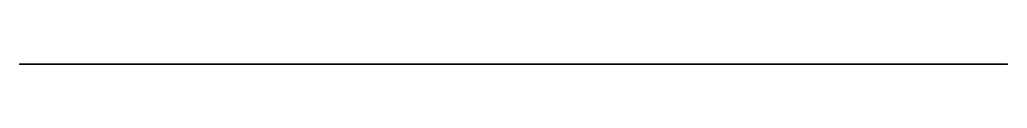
# Model space of a CAD drawing. Header units: centimetres. Extents: x -2.5 to 18.5, y 0 to 0.
import ezdxf

# ---------------------------------------------------------------- set-up
doc = ezdxf.new("R2010")
doc.units = ezdxf.units.CM
doc.header["$MEASUREMENT"] = 0
doc.layers.add('Untitled v4_Sketch1', color=7, linetype='Continuous')

msp = doc.modelspace()

# ---------------------------------------------------------------- linework, layer by layer
at = {"layer": 'Untitled v4_Sketch1'}
for p, q in [((-2.548, 0, -27.466), (-2.548, 0, 3.134)), ((-2.348, 0, 3.334), (18.252, 0, 3.334)), ((18.252, 0, -27.666), (-2.348, 0, -27.666)), ((18.452, 0, 3.134), (18.452, 0, -27.466))]:
    msp.add_line(p, q, dxfattribs=at)
at = {"layer": 'Untitled v4_Sketch1', "extrusion": (0, 1, 0)}
for centre, start, end in [((2.348, -27.466), 270, 0), ((2.348, 3.134), 0, 90), ((-18.252, -27.466), 180, 270), ((-18.252, 3.134), 90, 180)]:
    msp.add_arc(centre, 0.2, start, end, dxfattribs=at)
at = {"layer": 'Untitled v4_Sketch1'}
for p in [(-2.548, 0, 3.334), (-2.548, 0, -27.666), (0, 0), (18.452, 0, 3.334)]:
    msp.add_point(p, dxfattribs=at)

doc.saveas('drawing.dxf')
